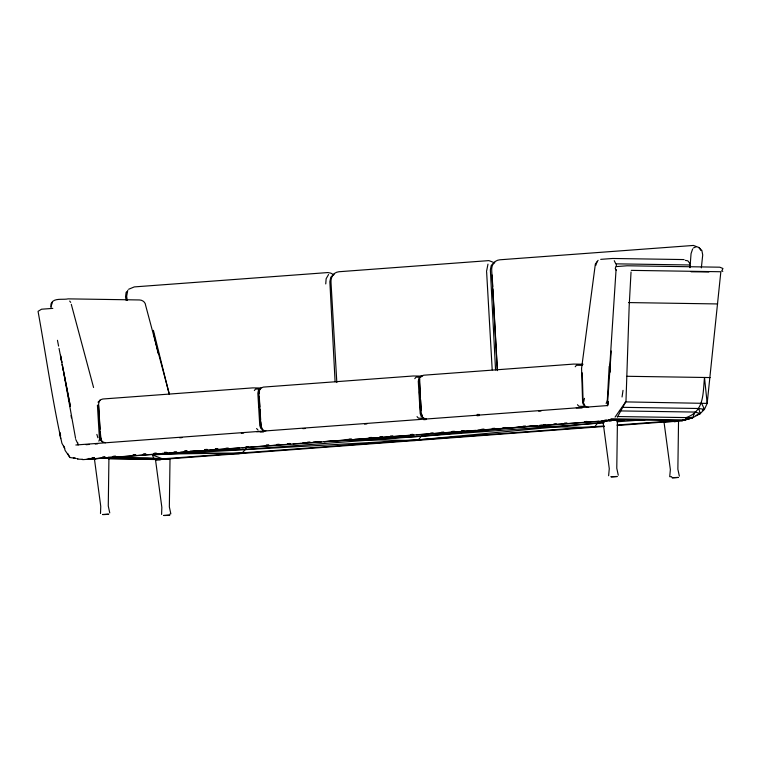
<?xml version="1.0" encoding="UTF-8"?>
<svg xmlns="http://www.w3.org/2000/svg" width="761" height="761" viewBox="0 0 761 761"><rect width="100%" height="100%" fill="white"/><g stroke="black" fill="none" stroke-linecap="round" stroke-linejoin="round"><path stroke-width="1.14" d="M610.16 372.129L609.761 366.326L616.058 269.794M100.5 513.513L100.756 506.398L94.421 458.854L102.44 458.16L108.928 458.046L108.271 505.979L109.755 512.914M617.38 417.133L625.97 401.447L629.176 306.169L631.031 272.029M486.602 271.087L487.972 264.124M609.181 366.374L607.335 400.096L606.137 403.568M611.235 351.002L607.373 405.746L608.362 401.76M689.58 267.33L689.732 264.971L618.332 263.877L616.439 263.905L616.286 266.264M689.98 267.701L691.055 253.641L692.634 248.942M259.063 393.076L259.33 390.184L258.921 393.066L260.833 425.247L262.469 429.841M419.672 379.254L420.462 397.328M258.921 393.066L260.015 388.519L263.277 387.102L413.223 375.982L422.631 376.134M608.619 475.739L609.276 468.681L602.94 421.137L610.959 420.453L617.447 420.329L616.781 468.262L618.265 475.197M617.323 425.485L682.027 420.69L692.605 417.779L700.272 413.575L704.458 409.323L707.169 403.406L720.848 271.744L631.278 270.374M701.347 267.872L702.717 254.925L701.851 250.426L698.55 247.477M617.238 416.533L686.175 417.589C704.458 411.254 702.812 393.798 704.505 377.475L707.169 403.406L625.361 401.894M622.051 396.985L623.021 390.355M98.949 402.046L98.492 404.966L100.404 437.147L102.041 441.741L105.437 442.778M51.225 305.827L52.423 302.355M100.062 437.718L98.863 441.19M595.777 265.437L596.976 261.965M608.439 402.16L607.773 405.546L75.843 444.995M583.677 401.779L584.486 398.364M127.762 290.255L126.659 296.286L127.239 300.462M50.806 304.419C53.051 297.247 62.659 300.138 68.129 298.864L139.529 299.958C142.507 300.015 145.541 302.317 145.646 305.427L169.332 394.017M622.584 407.325L698.693 408.495L700.272 413.575L695.107 412.072L692.605 417.779L682.027 420.69L608.933 419.568M722.189 270.136L722.95 268.5L719.782 267.197L627.14 265.779L615.858 266.616L615.249 268.538L616.277 270.25M246.821 446.64L245.518 449.342L242.16 452.957L238.868 453.689L163.938 459.235M598.974 421.451L594.741 426.674L591.449 427.406L528.962 426.445M98.749 402.074L99.995 399.944L102.84 399.002L252.785 387.882L261.023 388.015M254.336 390.555L255.62 389.042L260.138 389.118M414.774 378.655L416.048 377.142L420.766 377.218M575.202 366.764L576.486 365.251L582.374 365.337M422.688 434.531L418.445 439.801L415.154 440.533L238.868 453.689L169.313 452.624M77.565 459.149L81.874 459.292M615.078 417.095L625.97 401.447M126.935 291.501L126.107 292.462L125.536 296.876L126.155 300.376M328.552 274.54L326.136 278.754L325.746 283.929M333.946 274.141L330.759 277.28L329.855 281.722L335.097 381.822M98.017 402.179L100.167 400.457M494.64 262.222L491.273 265.38L490.36 269.822L495.554 369.922M260.604 388.567L258.445 390.288L257.846 393.228L259.758 425.399L260.709 428.253L263.059 429.841M421.042 376.666L418.883 378.388L418.284 381.328L420.196 413.499L421.137 416.353L423.487 417.941M598.108 260.329L595.359 264.029L581.566 368.419L582.574 401.199C582.241 404.595 585.39 407.382 588.662 407.411M128.599 289.275L134.307 286.907L327.82 272.562L330.759 273.123L333.803 274.778M702.355 410.274L704.458 409.323L701.499 403.054M693.461 247.962L696.467 246.602M691.73 417.218L685.319 419.948L682.959 420.129M696.001 415.392L700.272 413.575L698.17 414.098M682.027 420.69L692.605 417.779L686.175 417.589L685.223 419.92L610.95 418.778M108.566 458.807L159.258 459.587L162.55 458.845L604.148 425.97M107.577 458.246L108.928 458.046M161.589 514.446L161.846 507.34L155.51 459.796L163.529 459.102L170.017 458.988L169.351 506.921L170.835 513.846L169.941 513.979M671.687 476.7L669.709 476.671L670.365 469.623L664.03 422.079L665.38 421.879L678.536 421.271L677.87 469.204L679.354 476.129M603.939 422.441L418.445 439.801L152.381 454.926L153.693 458.122L155.016 459.13L107.853 458.407M616.752 420.785L624.914 419.73M533.822 425.827L421.813 436.234L245.518 449.342L200.733 450.816M539.72 425.285L542.07 425.066M674.246 421.718L676.206 421.546M166.963 452.376L164.357 452.31M174.06 451.844L176.428 451.663M184.704 451.045L187.073 450.873M204.823 449.551L207.182 449.37M215.468 448.752L217.836 448.581M266.34 444.957L268.709 444.776M600.714 259.358L612.681 258.474L684.091 259.568M52.823 308.376L41.541 309.213L38.05 311.344C45.299 351.287 51.149 392.191 59.501 432.153L60.671 438.621M86.022 444.69L89.494 444.434M95.268 444.005L97.589 443.834M179.701 437.794L182.069 437.613M241.304 433.218L243.672 433.047M260.262 431.81L263.82 431.554M302.916 428.652L305.285 428.472M364.529 424.077L366.897 423.906M423.763 419.692L426.131 419.511M477.08 415.734L479.449 415.554M538.693 411.168L541.061 410.988M92.014 457.922L94.354 457.751M102.545 457.142L104.885 456.971M113.085 456.362L115.425 456.191M132.985 454.888L135.325 454.717M143.525 454.108L145.865 453.937M154.055 453.328L156.395 453.156M92.071 458.151L94.44 457.979M102.725 457.361L105.094 457.19M113.379 456.571L115.748 456.4M133.517 455.078L135.886 454.907M142.982 454.374L145.351 454.203M153.646 453.585L156.015 453.413M164.3 452.795L166.669 452.624M184.428 451.302L186.797 451.13M204.566 449.808L206.935 449.637M215.22 449.019L217.589 448.847M225.874 448.229L228.243 448.048M246.003 446.736L248.371 446.555M276.795 444.453L279.163 444.272M287.449 443.663L289.817 443.482M307.587 442.17L309.955 441.989M349.033 439.097L351.392 438.916M369.161 437.604L371.53 437.423M379.815 436.814L382.184 436.633M390.469 436.024L392.838 435.844M410.607 434.531L412.976 434.35M430.736 433.038L433.104 432.857M441.39 432.248L443.758 432.067M452.053 431.449L454.422 431.278M461.518 430.755L463.887 430.574M481.656 429.261L484.025 429.08M492.31 428.472L494.679 428.291M502.964 427.672L505.333 427.501M523.102 426.179L525.471 426.008M543.23 424.695L545.599 424.514M553.884 423.896L556.253 423.725M564.538 423.106L566.907 422.935M584.676 421.613L587.045 421.442M604.805 420.12L607.173 419.948M86.954 459.197L178.188 452.434M180.557 452.262L239.801 447.868M242.169 447.687L290.74 444.091M293.109 443.91L301.404 443.292M303.772 443.121L321.551 441.799M352.353 439.516L323.92 441.627L421.813 436.234L603.987 422.764M354.721 439.344L363.016 438.726M365.385 438.555L413.965 434.95M416.334 434.769L475.568 430.374M477.937 430.203L537.18 425.808M539.549 425.637L598.783 421.242M601.161 421.061L609.447 420.453M616.933 421.803L645.166 419.711M617.085 425.009L675.901 420.652M604.386 426.445L415.154 440.533L346.778 439.487M159.258 459.587L161.598 459.406M609.437 421.023L611.302 420.9M302.688 442.721L306.226 442.531M313.304 442.141L320.381 441.76M160.828 459.73L155.51 459.796M190.126 451.168L198.383 450.902M242.16 452.957L165.841 454.051L162.378 453.233M691.083 271.791L708.833 271.962M628.519 302.574L717.652 303.943M583.059 364.234L573.651 364.081L423.706 375.211L420.871 376.143L419.615 378.274L419.359 381.166L421.271 413.347L422.907 417.941L426.303 418.978M626.969 376.286L710.108 377.561M585.913 406.393L578.921 406.288L577.456 404.728M576.248 407.858L582.136 407.944M619.435 410.911L695.107 412.072M477.137 414.441L479.487 414.479M423.145 418.255L418.493 418.189L417.028 416.628M256.562 431.668L263.62 431.782M108.224 457.19L147.453 457.799L162.55 458.845L152.381 454.926M88.523 458.502L94.421 458.588M76.642 458.522L77.841 458.693M698.693 408.495L704.458 409.323M63.829 446.174L65.151 450.493L69.964 457.523L75.529 458.36M51.206 305.941L50.73 305.865L51.158 308.176M664.03 422.079L664.619 422.165M94.421 458.854L95.011 458.95M685.309 260.357L687.849 260.833L689.961 263.591M262.945 430.26L265.874 430.878M73.37 457.799L75.548 458.284M721.647 270.868L722.807 271.401M494.631 262.849L488.914 260.604L338.968 271.734C333.08 272.333 330.483 277.594 331.045 283.035L336.828 382.545M258.055 430.089L256.59 428.529M102.621 441.741L100.271 440.153L99.33 437.299L97.418 405.128M608.353 419.863L608.4 420.662L82.645 459.654L82.35 459.168M614.251 260.681L615.858 263.953M584.648 405.166L583.04 401.894M69.698 301.071L70.687 302.364M77.375 442.788L75.777 439.516M64.79 448.372L61.917 443.283L59.501 432.153L60.642 435.378M67.662 453.461L69.964 457.523M700.776 250.34L699.349 247.667L693.452 245.442L499.939 259.786C493.927 260.272 491.149 265.56 491.749 271.116L497.352 370.645M59.501 432.153L60.5 435.387M96.856 434.417L97.893 437.813M71.296 304.333L93.574 387.511M153.399 330.35L169.151 394.036M153.636 333.746L158.164 353.446M421.423 413.48L422.022 416.381M261.584 428.272L260.776 421.917M101.156 440.172L100.205 431.506M57.456 340.3L58.587 346.093M59.035 348.405L61.746 362.293M62.202 364.614L70.335 406.288L62.316 364.567M60.528 355.292L61.869 362.246M60.566 355.825L62.488 366.165M62.916 368.457L63.334 370.759M63.762 373.052L75.577 438.374M71.068 415.554L71.467 417.837M77.746 442.702L78.145 445.033M420.595 399.639L421.214 410.017M418.75 381.394L418.959 384.847M419.368 391.744L419.711 397.489M420.12 404.376L420.462 410.122M259.273 396.538L259.891 406.926M260.024 409.228L260.642 419.615M258.797 401.342L259.14 407.087M259.549 413.984L259.891 419.73M98.635 404.976L100.072 429.204M486.621 271.886L492.205 369.903M492.101 275.082L492.748 286.669M492.881 288.99L497.38 370.055M582.27 372.89L583.078 400.99M102.545 514.503C102.773 514.883 116.357 513.646 102.545 514.503M163.634 515.444C163.862 515.825 177.446 514.579 163.634 515.444M611.064 476.786C611.292 477.166 624.876 475.929 611.064 476.786M672.153 477.727C672.382 478.108 685.965 476.862 672.153 477.727"/></g></svg>
